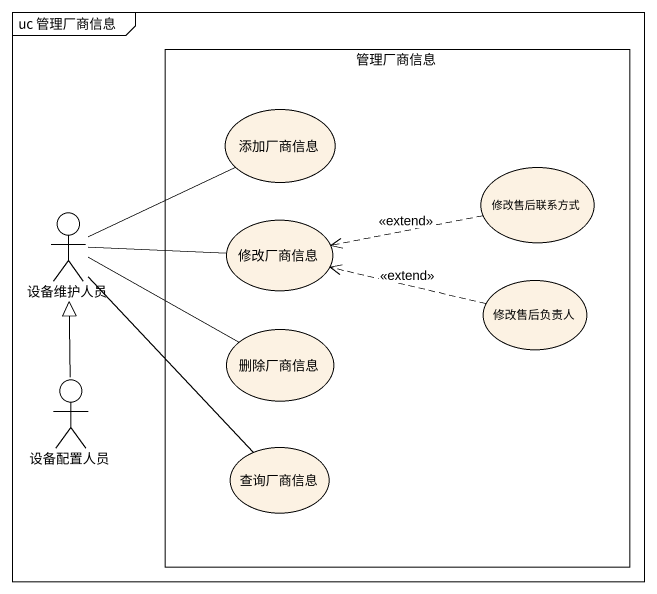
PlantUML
@startuml
mainframe uc 管理厂商信息
rectangle 管理厂商信息 {
  usecase 添加厂商信息
  usecase 修改售后联系方式
  usecase 修改厂商信息
  usecase 修改售后负责人
  usecase 删除厂商信息
  usecase 查询厂商信息
}
actor 设备维护人员
actor 设备配置人员
修改售后联系方式 .left.> 修改厂商信息 : <<extend>>
设备维护人员 -right- 添加厂商信息
设备维护人员 -right- 修改厂商信息
设备维护人员 -right- 删除厂商信息
设备维护人员 -- 查询厂商信息
修改售后负责人 .left.> 修改厂商信息 : <<extend>>
设备配置人员 -up-|> 设备维护人员
@enduml
